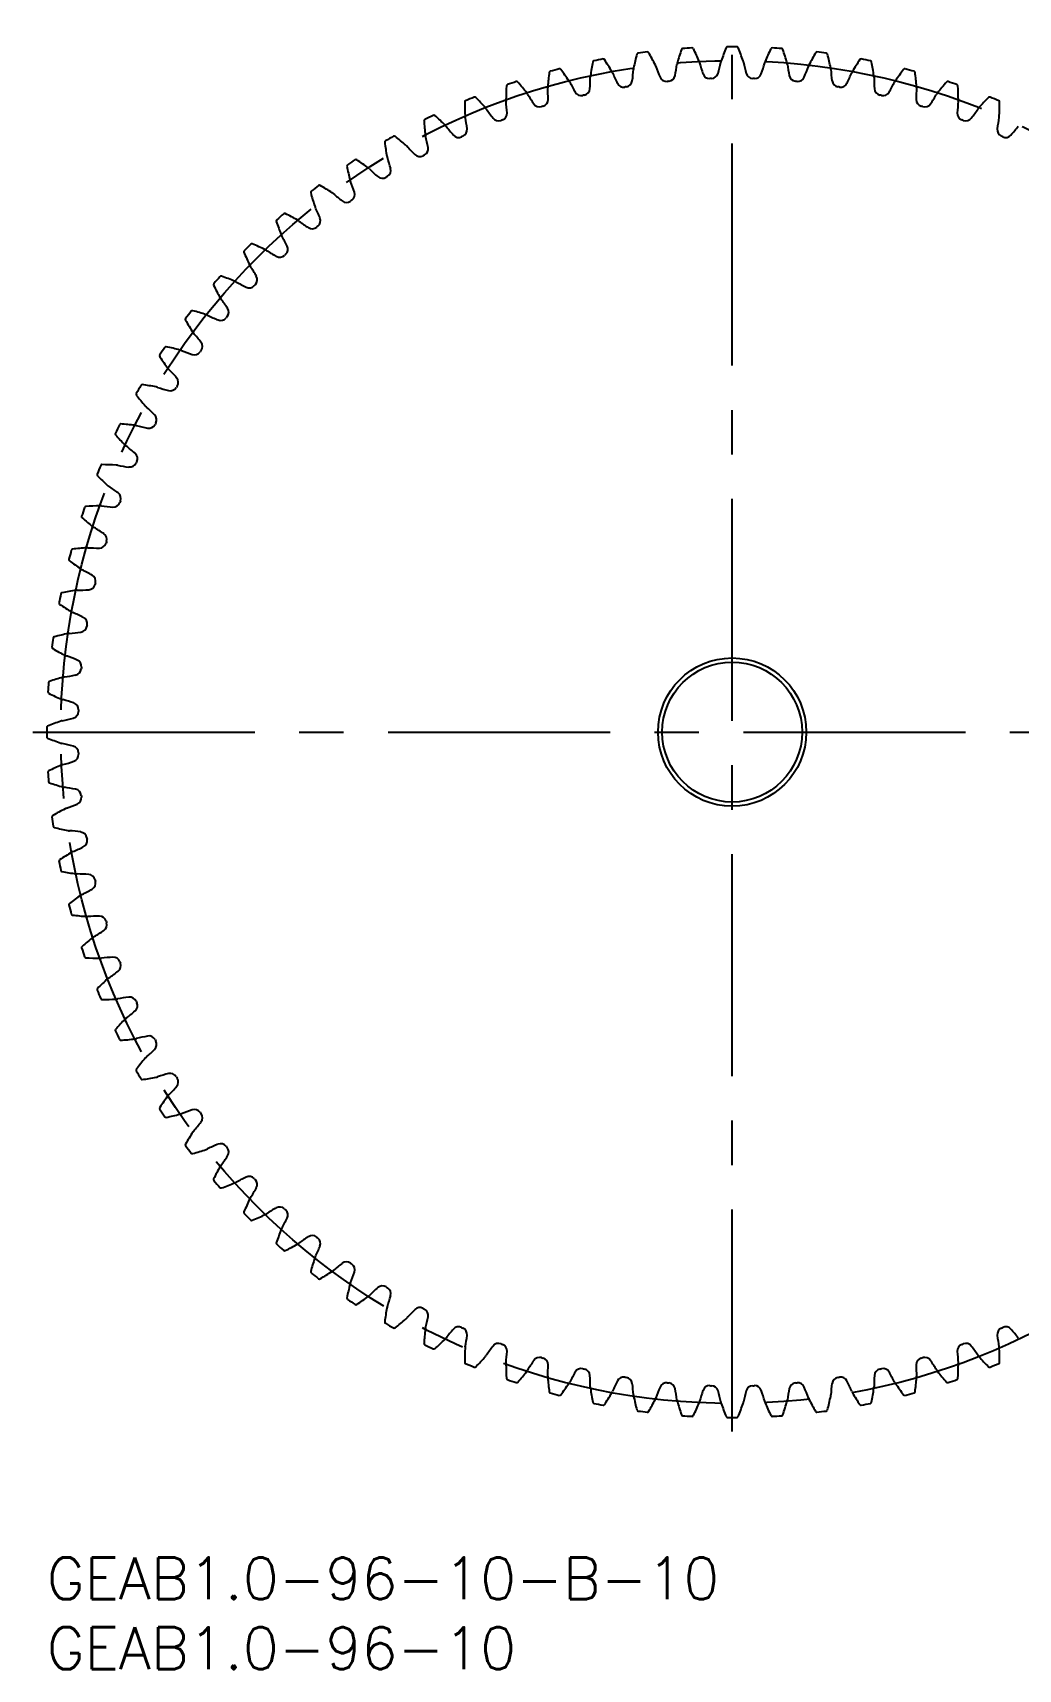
# Model space of a CAD drawing. Extents: x -1 to 139, y -8 to 109.
# Drawn here: x -1 to 69.5, y -8 to 109 of the extents above; entities that cross this region are included whole.
import ezdxf

# ---------------------------------------------------------------- set-up
doc = ezdxf.new("R2010")
doc.units = 0
doc.header["$LTSCALE"] = 0.5
doc.linetypes.add('CENTER', pattern=[50.8, 31.75, -6.35, 6.35, -6.35])
for name, color, linetype in [('MSM_CENTER', 1, 'CENTER'), ('MSM_CONTINUOUS', 7, 'CONTINUOUS'), ('MSM_PART_NUMBER', 7, 'CONTINUOUS')]:
    doc.layers.add(name, color=color, linetype=linetype)
doc.styles.get("Standard").update_dxf_attribs({"font": 'txt.shx', "height": 2, "bigfont": 'bigfont.shx'})

# ---------------------------------------------------------------- blocks, each defined once
blk = doc.blocks.new('*U3')
at = {"layer": 'MSM_PART_NUMBER'}
blk.add_text('GEAB1.0-96-10-B-10', height=3, dxfattribs=at).set_placement((0, -3))
blk = doc.blocks.new('*U4')
at = {"layer": 'MSM_PART_NUMBER'}
blk.add_text('GEAB1.0-96-10', height=3, dxfattribs=at).set_placement((0, -8))

msp = doc.modelspace()

# ---------------------------------------------------------------- linework, layer by layer
at = {"layer": 'MSM_CENTER'}
for p, q in [((49, 9), (49, 109)), ((-1, 59), (99, 59))]:
    msp.add_line(p, q, dxfattribs=at)
msp.add_circle((49, 59), 48, dxfattribs=at)
at = {"layer": 'MSM_CONTINUOUS'}
for radius in [5.3, 5]:
    msp.add_circle((49, 59), radius, dxfattribs=at)
for centre, radius, start, end in [((60.51, 102.61), 16, 161.0696, 164.6875), ((45.47, 107.77), 0.1, 94.1404, 161.0697), ((49, 59), 49, 93.3596, 94.1404), ((46.13, 107.82), 0.1, 26.4304, 93.3596), ((31.9, 100.74), 16, 22.8125, 26.4304), ((63.34, 101.77), 16, 157.3196, 160.9375), ((48.67, 107.9), 0.1, 90.391, 157.3197), ((49, 59), 49, 89.6096, 90.3904), ((49.33, 107.9), 0.1, 22.6804, 89.6096), ((34.66, 101.77), 16, 19.0625, 22.6804), ((66.1, 100.74), 16, 153.5696, 157.1875), ((51.87, 107.82), 0.1, 86.6404, 153.5696), ((49, 59), 49, 85.8596, 86.6404), ((52.53, 107.77), 0.1, 18.9304, 85.8596), ((37.49, 102.61), 16, 15.3125, 18.9304), ((54.72, 103.74), 16, 168.5696, 172.1875), ((39.13, 106.89), 0.1, 101.641, 168.5697), ((49, 59), 49, 100.8596, 101.6404), ((39.79, 107.02), 0.1, 33.9304, 100.8596), ((26.59, 98.15), 16, 30.3125, 33.9304), ((42.77, 106.31), 0.831, 168.4374, 175.6555), ((57.63, 103.27), 16, 164.8196, 168.4375), ((42.29, 107.44), 0.1, 97.891, 164.8197), ((49, 59), 49, 97.1096, 97.8904), ((42.95, 107.52), 0.1, 30.1804, 97.1096), ((29.2, 99.53), 16, 26.5625, 30.1804), ((42.77, 106.31), 0.831, 19.3445, 26.5626), ((57.49, 111.48), 14.77, 199.3444, 202.5184), ((30.43, 108.82), 14.77, 348.7316, 351.9056), ((45.88, 106.62), 0.831, 164.6874, 171.9055), ((45.88, 106.62), 0.831, 15.5945, 22.8126), ((60.9, 110.81), 14.77, 195.5944, 198.7684), ((33.73, 109.92), 14.77, 344.9816, 348.1556), ((49, 106.72), 0.831, 160.9374, 168.1555), ((49, 106.72), 0.831, 11.8445, 19.0626), ((64.27, 109.92), 14.77, 191.8444, 195.0184), ((37.1, 110.81), 14.77, 341.2316, 344.4056), ((52.12, 106.62), 0.831, 157.1874, 164.4055), ((52.12, 106.62), 0.831, 8.0945, 15.3126), ((67.57, 108.82), 14.77, 188.0944, 191.2684), ((40.51, 111.48), 14.77, 337.4816, 340.6556), ((55.23, 106.31), 0.831, 153.4374, 160.6555), ((68.8, 99.53), 16, 149.8196, 153.4375), ((55.05, 107.52), 0.1, 82.8904, 149.8196), ((49, 59), 49, 82.1096, 82.8904), ((55.71, 107.44), 0.1, 15.1804, 82.1096), ((40.37, 103.27), 16, 11.5625, 15.1804), ((55.23, 106.31), 0.831, 4.3445, 11.5626), ((71.41, 98.15), 16, 146.0696, 149.6875), ((58.21, 107.02), 0.1, 79.1404, 146.0696), ((49, 59), 49, 78.3596, 79.1404), ((58.87, 106.89), 0.1, 11.4304, 78.3596), ((43.28, 103.74), 16, 7.8125, 11.4304), ((49, 59), 49, 108.3596, 109.1404), ((33.6, 105.41), 0.1, 41.4304, 108.3596), ((21.68, 94.89), 16, 37.8125, 41.4304), ((51.78, 104.02), 16, 172.3196, 175.9375), ((36.02, 106.15), 0.1, 105.391, 172.3197), ((49, 59), 49, 104.6096, 105.3904), ((36.67, 106.32), 0.1, 37.6804, 104.6096), ((24.08, 96.6), 16, 34.0625, 37.6804), ((36.65, 105.1), 0.831, 26.8445, 34.0626), ((50.57, 112.14), 14.77, 206.8444, 210.0184), ((24.09, 105.97), 14.77, 356.2316, 359.4056), ((39.69, 105.81), 0.831, 172.1874, 179.4055), ((39.69, 105.81), 0.831, 23.0945, 30.3126), ((54.04, 111.92), 14.77, 203.0944, 206.2684), ((41.24, 105.61), 0.5, 206.2684, 279.4475), ((41.36, 105.63), 0.5, 279.3025, 352.4816), ((27.22, 107.5), 14.77, 352.4816, 355.6556), ((44.31, 106.02), 0.5, 202.5184, 275.6975), ((49, 59), 46.75, 95.5525, 95.6975), ((44.43, 106.03), 0.5, 275.5524, 348.7316), ((47.39, 106.22), 0.5, 198.7684, 271.9475), ((49, 59), 46.75, 91.8025, 91.9475), ((47.51, 106.23), 0.5, 271.8025, 344.9816), ((50.49, 106.23), 0.5, 195.0184, 268.1975), ((49, 59), 46.75, 88.0525, 88.1975), ((50.61, 106.22), 0.5, 268.0525, 341.2316), ((53.57, 106.03), 0.5, 191.2684, 264.4475), ((49, 59), 46.75, 84.3025, 84.4475), ((53.69, 106.02), 0.5, 264.3025, 337.4816), ((70.78, 107.5), 14.77, 184.3444, 187.5184), ((56.64, 105.63), 0.5, 187.5184, 260.6975), ((56.76, 105.61), 0.5, 260.5525, 333.7316), ((43.96, 111.92), 14.77, 333.7316, 336.9056), ((58.31, 105.81), 0.831, 149.6874, 156.9055), ((58.31, 105.81), 0.831, 0.5945, 7.8126), ((73.91, 105.97), 14.77, 180.5944, 183.7684), ((47.43, 112.14), 14.77, 329.9816, 333.1556), ((61.35, 105.1), 0.831, 145.9374, 153.1555), ((73.92, 96.6), 16, 142.3196, 145.9375), ((61.33, 106.32), 0.1, 75.3904, 142.3196), ((49, 59), 49, 74.6096, 75.3904), ((61.98, 106.15), 0.1, 7.6804, 74.6096), ((46.22, 104.02), 16, 4.0625, 7.6804), ((76.32, 94.89), 16, 138.5696, 142.1875), ((64.4, 105.41), 0.1, 71.6404, 138.5696), ((49, 59), 49, 70.8596, 71.6404), ((29.98, 104.05), 0.1, 112.891, 179.8196), ((49, 59), 49, 112.1096, 112.8904), ((30.6, 104.3), 0.1, 45.1804, 112.1096), ((19.39, 93.03), 16, 41.5625, 45.1804), ((48.83, 104.11), 16, 176.0696, 179.6875), ((33.66, 104.19), 0.831, 179.6874, 186.9055), ((32.97, 105.2), 0.1, 109.141, 176.0696), ((33.66, 104.19), 0.831, 30.5945, 37.8126), ((47.09, 112.13), 14.77, 210.5944, 213.7684), ((35.34, 104.23), 0.5, 286.8024, 359.9816), ((36.65, 105.1), 0.831, 175.9374, 183.1555), ((21.07, 104.24), 14.77, 359.9816, 3.1556), ((38.21, 105), 0.5, 210.0184, 283.1975), ((49, 59), 46.75, 103.0525, 103.1975), ((38.33, 105.03), 0.5, 283.0524, 356.2316), ((49, 59), 46.75, 99.3025, 99.4475), ((49, 59), 46.75, 80.5525, 80.6975), ((59.67, 105.03), 0.5, 183.7684, 256.9475), ((49, 59), 46.75, 76.8025, 76.9475), ((59.79, 105), 0.5, 256.8025, 329.9816), ((76.93, 104.24), 14.77, 176.8444, 180.0184), ((62.66, 104.23), 0.5, 180.0184, 253.1975), ((61.35, 105.1), 0.831, 356.8445, 4.0626), ((50.91, 112.13), 14.77, 326.2316, 329.4056), ((64.34, 104.19), 0.831, 142.1874, 149.4055), ((65.03, 105.2), 0.1, 3.9304, 70.8596), ((49.17, 104.11), 16, 0.3125, 3.9304), ((64.34, 104.19), 0.831, 353.0945, 0.3126), ((78.61, 93.03), 16, 134.8196, 138.4375), ((67.4, 104.3), 0.1, 67.8904, 134.8196), ((49, 59), 49, 67.1096, 67.8904), ((68.02, 104.05), 0.1, 0.1804, 67.1096), ((49, 59), 49, 115.8596, 116.6404), ((27.67, 103), 0.1, 48.9304, 115.8596), ((17.23, 91.02), 16, 45.3125, 48.9304), ((45.88, 104), 16, 179.8196, 183.4375), ((30.74, 103.09), 0.831, 183.4374, 190.6555), ((30.74, 103.09), 0.831, 34.3445, 41.5626), ((43.62, 111.89), 14.77, 214.3444, 217.5184), ((32.41, 103.24), 0.5, 290.5524, 3.7316), ((18.17, 102.31), 14.77, 3.7316, 6.9056), ((35.23, 104.2), 0.5, 213.7684, 286.9475), ((49, 59), 46.75, 106.8025, 106.9475), ((49, 59), 46.75, 73.0525, 73.1975), ((62.77, 104.2), 0.5, 253.0525, 326.2316), ((79.83, 102.31), 14.77, 173.0944, 176.2684), ((65.59, 103.24), 0.5, 176.2684, 249.4475), ((54.38, 111.89), 14.77, 322.4816, 325.6556), ((67.26, 103.09), 0.831, 138.4374, 145.6555), ((67.26, 103.09), 0.831, 349.3445, 356.5626), ((52.12, 104), 16, 356.5625, 0.1804), ((27.07, 102.71), 0.1, 116.641, 183.5696), ((42.94, 103.7), 16, 183.5696, 187.1875), ((27.89, 101.8), 0.831, 38.0945, 45.3126), ((40.17, 111.43), 14.77, 218.0944, 221.2684), ((29.55, 102.06), 0.5, 294.3024, 7.4816), ((15.41, 100.21), 14.77, 7.4816, 10.6556), ((32.3, 103.2), 0.5, 217.5184, 290.6975), ((49, 59), 46.75, 110.5525, 110.6975), ((49, 59), 46.75, 69.3025, 69.4475), ((65.7, 103.2), 0.5, 249.3025, 322.4816), ((82.59, 100.21), 14.77, 169.3444, 172.5184), ((68.45, 102.06), 0.5, 172.5184, 245.6975), ((57.83, 111.43), 14.77, 318.7316, 321.9056), ((24.26, 101.18), 0.1, 120.391, 187.3196), ((40.03, 103.21), 16, 187.3196, 190.9375), ((49, 59), 49, 119.6096, 120.3904), ((24.84, 101.51), 0.1, 52.6804, 119.6096), ((15.2, 88.87), 16, 49.0625, 52.6804), ((25.14, 100.33), 0.831, 41.8445, 49.0626), ((36.76, 110.74), 14.77, 221.8444, 225.0184), ((26.78, 100.7), 0.5, 298.0524, 11.2316), ((27.89, 101.8), 0.831, 187.1874, 194.4055), ((12.78, 97.92), 14.77, 11.2316, 14.4056), ((29.45, 102.01), 0.5, 221.2684, 294.4475), ((49, 59), 46.75, 114.3025, 114.4475), ((49, 59), 46.75, 65.5525, 65.6975), ((68.55, 102.01), 0.5, 245.5525, 318.7316), ((21.56, 99.47), 0.1, 124.1404, 191.0696), ((37.16, 102.53), 16, 191.0696, 194.6875), ((49, 59), 49, 123.3596, 124.1404), ((22.11, 99.84), 0.1, 56.4304, 123.3596), ((13.32, 86.59), 16, 52.8125, 56.4304), ((25.14, 100.33), 0.831, 190.9374, 198.1555), ((10.32, 95.47), 14.77, 14.9816, 18.1556), ((26.67, 100.64), 0.5, 225.0184, 298.1975), ((49, 59), 46.75, 118.0525, 118.1975), ((22.49, 98.68), 0.831, 194.6874, 201.9055), ((8.01, 92.86), 14.77, 18.7316, 21.9056), ((22.49, 98.68), 0.831, 45.5945, 52.8126), ((33.4, 109.82), 14.77, 225.5944, 228.7684), ((24, 99.09), 0.5, 228.7684, 301.9475), ((49, 59), 46.75, 121.8025, 121.9475), ((24.1, 99.16), 0.5, 301.8024, 14.9816), ((18.97, 97.59), 0.1, 127.8904, 194.8196), ((34.34, 101.66), 16, 194.8196, 198.4375), ((49, 59), 49, 127.1096, 127.8904), ((19.5, 98), 0.1, 60.1804, 127.1096), ((11.59, 84.2), 16, 56.5625, 60.1804), ((19.95, 96.86), 0.831, 49.3445, 56.5626), ((30.11, 108.7), 14.77, 229.3444, 232.5184), ((21.53, 97.44), 0.5, 305.5524, 18.7316), ((49, 59), 49, 130.8596, 131.6404), ((17.01, 95.98), 0.1, 63.9304, 130.8596), ((10.02, 81.7), 16, 60.3125, 63.9304), ((19.95, 96.86), 0.831, 198.4374, 205.6555), ((5.89, 90.11), 14.77, 22.4816, 25.6556), ((21.43, 97.37), 0.5, 232.5184, 305.6975), ((49, 59), 46.75, 125.5525, 125.6975), ((16.51, 95.54), 0.1, 131.6404, 198.5697), ((31.58, 100.61), 16, 198.5696, 202.1875), ((17.53, 94.88), 0.831, 53.0945, 60.3126), ((26.9, 107.35), 14.77, 233.0944, 236.2684), ((18.98, 95.49), 0.5, 236.2684, 309.4475), ((49, 59), 46.75, 129.3025, 129.4475), ((19.07, 95.56), 0.5, 309.3024, 22.4816), ((49, 59), 49, 134.6096, 135.3904), ((14.66, 93.81), 0.1, 67.6804, 134.6096), ((8.62, 79.1), 16, 64.0625, 67.6804), ((17.53, 94.88), 0.831, 202.1874, 209.4055), ((3.94, 87.22), 14.77, 26.2316, 29.4056), ((16.74, 93.53), 0.5, 313.0524, 26.2316), ((14.19, 93.34), 0.1, 135.3904, 202.3197), ((28.9, 99.38), 16, 202.3196, 205.9375), ((15.26, 92.74), 0.831, 56.8445, 64.0626), ((23.79, 105.8), 14.77, 236.8444, 240.0184), ((16.66, 93.45), 0.5, 240.0184, 313.1975), ((49, 59), 46.75, 133.0525, 133.1975), ((49, 59), 49, 138.3596, 139.1404), ((12.46, 91.49), 0.1, 71.4304, 138.3596), ((7.39, 76.42), 16, 67.8125, 71.4304), ((15.26, 92.74), 0.831, 205.9374, 213.1555), ((2.2, 84.21), 14.77, 29.9816, 33.1556), ((14.55, 91.34), 0.5, 316.8024, 29.9816), ((12.02, 90.99), 0.1, 139.1404, 206.0697), ((26.3, 97.98), 16, 206.0696, 209.6875), ((13.12, 90.47), 0.831, 60.5945, 67.8126), ((20.78, 104.06), 14.77, 240.5944, 243.7684), ((14.47, 91.26), 0.5, 243.7684, 316.9475), ((49, 59), 46.75, 136.8025, 136.9475), ((49, 59), 49, 142.1096, 142.8904), ((10.41, 89.03), 0.1, 75.1804, 142.1096), ((6.34, 73.66), 16, 71.5625, 75.1804), ((13.12, 90.47), 0.831, 209.6874, 216.9055), ((0.65, 81.1), 14.77, 33.7316, 36.9056), ((12.51, 89.02), 0.5, 320.5524, 33.7316), ((10, 88.5), 0.1, 142.8904, 209.8197), ((23.8, 96.41), 16, 209.8196, 213.4375), ((11.14, 88.05), 0.831, 64.3445, 71.5626), ((17.89, 102.11), 14.77, 244.3444, 247.5184), ((12.44, 88.93), 0.5, 247.5184, 320.6975), ((49, 59), 46.75, 140.5525, 140.6975), ((11.14, 88.05), 0.831, 213.4374, 220.6555), ((-0.7, 77.89), 14.77, 37.4816, 40.6556), ((10.63, 86.57), 0.5, 324.3024, 37.4816), ((8.16, 85.89), 0.1, 146.6404, 213.5697), ((49, 59), 49, 145.8596, 146.6404), ((21.41, 94.68), 16, 213.5696, 217.1875), ((8.53, 86.44), 0.1, 78.9304, 145.8596), ((5.47, 70.84), 16, 75.3125, 78.9304), ((9.32, 85.51), 0.831, 68.0945, 75.3126), ((15.14, 99.99), 14.77, 248.0944, 251.2684), ((10.56, 86.47), 0.5, 251.2684, 324.4475), ((49, 59), 46.75, 144.3025, 144.4475), ((9.32, 85.51), 0.831, 217.1874, 224.4055), ((-1.82, 74.6), 14.77, 41.2316, 44.4056), ((8.91, 84), 0.5, 328.0524, 41.2316), ((6.49, 83.16), 0.1, 150.3904, 217.3197), ((49, 59), 49, 149.6096, 150.3904), ((19.13, 92.8), 16, 217.3196, 220.9375), ((6.82, 83.74), 0.1, 82.6804, 149.6096), ((4.79, 67.97), 16, 79.0625, 82.6804), ((7.67, 82.86), 0.831, 71.8445, 79.0626), ((12.53, 97.68), 14.77, 251.8444, 255.0184), ((8.84, 83.9), 0.5, 255.0184, 328.1975), ((49, 59), 46.75, 148.0525, 148.1975), ((7.67, 82.86), 0.831, 220.9374, 228.1555), ((-2.74, 71.24), 14.77, 44.9816, 48.1556), ((49, 59), 49, 153.3596, 154.1404), ((5.29, 80.93), 0.1, 86.4304, 153.3596), ((4.3, 65.06), 16, 82.8125, 86.4304), ((6.2, 80.11), 0.831, 75.5945, 82.8126), ((10.08, 95.22), 14.77, 255.5944, 258.7684), ((7.3, 81.22), 0.5, 258.7684, 331.9475), ((7.36, 81.33), 0.5, 331.8024, 44.9816), ((49, 59), 46.75, 151.8025, 151.9475), ((5, 80.33), 0.1, 154.1404, 221.0697), ((16.98, 90.77), 16, 221.0696, 224.6875), ((6.2, 80.11), 0.831, 224.6874, 231.9055), ((-3.43, 67.83), 14.77, 48.7316, 51.9056), ((5.99, 78.55), 0.5, 335.5524, 48.7316), ((49, 59), 49, 157.1096, 157.8904), ((3.7, 77.4), 0.1, 157.8904, 224.8197), ((14.97, 88.61), 16, 224.8196, 228.4375), ((3.95, 78.02), 0.1, 90.1804, 157.1096), ((4, 62.12), 16, 86.5625, 90.1804), ((4.91, 77.26), 0.831, 79.3445, 86.5626), ((7.79, 92.59), 14.77, 259.3444, 262.5184), ((5.94, 78.45), 0.5, 262.5184, 335.6975), ((49, 59), 46.75, 155.5525, 155.6975), ((4.91, 77.26), 0.831, 228.4374, 235.6555), ((-3.89, 64.38), 14.77, 52.4816, 55.6556), ((4.8, 75.7), 0.5, 339.3024, 52.4816), ((49, 59), 49, 160.8596, 161.6404), ((2.8, 75.03), 0.1, 93.9304, 160.8596), ((3.89, 59.17), 16, 90.3125, 93.9304), ((3.81, 74.34), 0.831, 83.0945, 90.3126), ((5.69, 89.83), 14.77, 263.0944, 266.2684), ((4.76, 75.59), 0.5, 266.2684, 339.4475), ((49, 59), 46.75, 159.3025, 159.4475), ((2.59, 74.4), 0.1, 161.6404, 228.5697), ((13.11, 86.32), 16, 228.5696, 232.1875), ((3.81, 74.34), 0.831, 232.1874, 239.4055), ((-4.13, 60.91), 14.77, 56.2316, 59.4056), ((3.8, 72.77), 0.5, 343.0524, 56.2316), ((49, 59), 46.75, 163.0525, 163.1975), ((49, 59), 49, 164.6096, 165.3904), ((1.85, 71.98), 0.1, 97.6804, 164.6096), ((3.98, 56.22), 16, 94.0625, 97.6804), ((2.9, 71.35), 0.831, 86.8445, 94.0626), ((3.76, 86.93), 14.77, 266.8444, 270.0184), ((3.77, 72.66), 0.5, 270.0184, 343.1975), ((1.68, 71.33), 0.1, 165.3904, 232.3197), ((11.4, 83.92), 16, 232.3196, 235.9375), ((2.9, 71.35), 0.831, 235.9374, 243.1555), ((-4.14, 57.43), 14.77, 59.9816, 63.1556), ((3, 69.79), 0.5, 346.8024, 59.9816), ((4.26, 53.28), 16, 97.8125, 101.4304), ((2.19, 68.31), 0.831, 90.5945, 97.8126), ((2.03, 83.91), 14.77, 270.5944, 273.7684), ((2.97, 69.67), 0.5, 273.7684, 346.9475), ((49, 59), 46.75, 166.8025, 166.9475), ((49, 59), 49, 168.3596, 169.1404), ((0.98, 68.21), 0.1, 169.1404, 236.0697), ((9.85, 81.41), 16, 236.0696, 239.6875), ((1.11, 68.87), 0.1, 101.4304, 168.3596), ((2.19, 68.31), 0.831, 239.6874, 246.9055), ((-3.92, 53.96), 14.77, 63.7316, 66.9056), ((2.39, 66.76), 0.5, 350.5524, 63.7316), ((49, 59), 49, 172.1096, 172.8904), ((0.56, 65.71), 0.1, 105.1804, 172.1096), ((4.73, 50.37), 16, 101.5625, 105.1804), ((1.69, 65.23), 0.831, 94.3445, 101.5626), ((0.5, 80.78), 14.77, 274.3444, 277.5184), ((2.37, 66.64), 0.5, 277.5184, 350.6975), ((49, 59), 46.75, 170.5525, 170.6975), ((0.48, 65.05), 0.1, 172.8904, 239.8197), ((8.47, 78.8), 16, 239.8196, 243.4375), ((1.69, 65.23), 0.831, 243.4374, 250.6555), ((-3.48, 50.51), 14.77, 67.4816, 70.6556), ((1.97, 63.57), 0.5, 281.2684, 354.4475), ((1.98, 63.69), 0.5, 354.3024, 67.4816), ((49, 59), 46.75, 174.3025, 174.4475), ((49, 59), 49, 175.8596, 176.6404), ((0.23, 62.53), 0.1, 108.9304, 175.8596), ((5.39, 47.49), 16, 105.3125, 108.9304), ((1.38, 62.12), 0.831, 98.0945, 105.3126), ((-0.82, 77.57), 14.77, 278.0944, 281.2684), ((0.18, 61.87), 0.1, 176.6404, 243.5697), ((7.26, 76.1), 16, 243.5696, 247.1875), ((1.38, 62.12), 0.831, 247.1874, 254.4055), ((-2.81, 47.1), 14.77, 71.2316, 74.4056), ((1.78, 60.61), 0.5, 358.0524, 71.2316), ((6.23, 44.66), 16, 109.0625, 112.6804), ((1.28, 59), 0.831, 101.8445, 109.0626), ((-1.92, 74.27), 14.77, 281.8444, 285.0184), ((1.77, 60.49), 0.5, 285.0184, 358.1975), ((49, 59), 46.75, 178.0525, 178.1975), ((0.1, 59.33), 0.1, 112.6804, 179.6096), ((49, 59), 49, 179.6096, 180.3904), ((0.1, 58.67), 0.1, 180.3904, 247.3197), ((6.23, 73.34), 16, 247.3196, 250.9375), ((1.28, 59), 0.831, 250.9374, 258.1555), ((-1.92, 43.73), 14.77, 74.9816, 78.1556), ((1.77, 57.51), 0.5, 1.8024, 74.9816), ((1.78, 57.39), 0.5, 288.7684, 1.9475), ((49, 59), 46.75, 181.8025, 181.9475), ((0.18, 56.13), 0.1, 116.4304, 183.3596), ((7.26, 41.9), 16, 112.8125, 116.4304), ((1.38, 55.88), 0.831, 105.5945, 112.8126), ((-2.81, 70.9), 14.77, 285.5944, 288.7684), ((49, 59), 49, 183.3596, 184.1404), ((0.23, 55.47), 0.1, 184.1404, 251.0697), ((5.39, 70.51), 16, 251.0696, 254.6875), ((1.38, 55.88), 0.831, 254.6874, 261.9055), ((-0.82, 40.43), 14.77, 78.7316, 81.9056), ((-3.48, 67.49), 14.77, 289.3444, 292.5184), ((1.97, 54.43), 0.5, 5.5524, 78.7316), ((1.98, 54.31), 0.5, 292.5184, 5.6975), ((49, 59), 46.75, 185.5525, 185.6975), ((0.48, 52.95), 0.1, 120.1804, 187.1096), ((49, 59), 49, 187.1096, 187.8904), ((8.47, 39.2), 16, 116.5625, 120.1804), ((1.69, 52.77), 0.831, 109.3445, 116.5626), ((0.56, 52.29), 0.1, 187.8904, 254.8197), ((4.73, 67.63), 16, 254.8196, 258.4375), ((1.69, 52.77), 0.831, 258.4374, 265.6555), ((0.5, 37.22), 14.77, 82.4816, 85.6556), ((2.37, 51.36), 0.5, 9.3024, 82.4816), ((9.85, 36.59), 16, 120.3125, 123.9304), ((2.19, 49.69), 0.831, 113.0945, 120.3126), ((-3.92, 64.04), 14.77, 293.0944, 296.2684), ((2.39, 51.24), 0.5, 296.2684, 9.4475), ((49, 59), 46.75, 189.3025, 189.4475), ((0.98, 49.79), 0.1, 123.9304, 190.8596), ((49, 59), 49, 190.8596, 191.6404), ((1.11, 49.13), 0.1, 191.641, 258.5697), ((4.26, 64.72), 16, 258.5696, 262.1875), ((2.19, 49.69), 0.831, 262.1874, 269.4055), ((2.03, 34.09), 14.77, 86.2316, 89.4056), ((2.97, 48.33), 0.5, 13.0524, 86.2316), ((3, 48.21), 0.5, 300.0184, 13.1975), ((49, 59), 46.75, 193.0525, 193.1975), ((11.4, 34.08), 16, 124.0625, 127.6804), ((2.9, 46.65), 0.831, 116.8445, 124.0626), ((-4.14, 60.57), 14.77, 296.8444, 300.0184), ((1.68, 46.67), 0.1, 127.6804, 194.6096), ((49, 59), 49, 194.6096, 195.3904), ((1.85, 46.02), 0.1, 195.391, 262.3197), ((3.98, 61.78), 16, 262.3196, 265.9375), ((2.9, 46.65), 0.831, 265.9374, 273.1555), ((3.76, 31.07), 14.77, 89.9816, 93.1556), ((3.77, 45.34), 0.5, 16.8024, 89.9816), ((-4.13, 57.09), 14.77, 300.5944, 303.7684), ((3.8, 45.23), 0.5, 303.7684, 16.9475), ((49, 59), 46.75, 196.8025, 196.9475), ((2.59, 43.6), 0.1, 131.4304, 198.3596), ((49, 59), 49, 198.3596, 199.1404), ((13.11, 31.68), 16, 127.8125, 131.4304), ((3.81, 43.66), 0.831, 120.5945, 127.8126), ((2.8, 42.97), 0.1, 199.141, 266.0697), ((3.89, 58.83), 16, 266.0696, 269.6875), ((3.81, 43.66), 0.831, 269.6874, 276.9055), ((5.69, 28.17), 14.77, 93.7316, 96.9056), ((4.76, 42.41), 0.5, 20.5524, 93.7316), ((4.8, 42.3), 0.5, 307.5184, 20.6975), ((49, 59), 46.75, 200.5525, 200.6975), ((14.97, 29.39), 16, 131.5625, 135.1804), ((4.91, 40.74), 0.831, 124.3445, 131.5626), ((-3.89, 53.62), 14.77, 304.3444, 307.5184), ((3.7, 40.6), 0.1, 135.1804, 202.1096), ((49, 59), 49, 202.1096, 202.8904), ((3.95, 39.98), 0.1, 202.891, 269.8197), ((4, 55.88), 16, 269.8196, 273.4375), ((4.91, 40.74), 0.831, 273.4374, 280.6555), ((7.79, 25.41), 14.77, 97.4816, 100.6556), ((5.94, 39.55), 0.5, 24.3024, 97.4816), ((-3.43, 50.17), 14.77, 308.0944, 311.2684), ((5.99, 39.45), 0.5, 311.2684, 24.4475), ((49, 59), 46.75, 204.3025, 204.4475), ((5, 37.67), 0.1, 138.9304, 205.8596), ((49, 59), 49, 205.8596, 206.6404), ((16.98, 27.23), 16, 135.3125, 138.9304), ((6.2, 37.89), 0.831, 128.0945, 135.3126), ((5.29, 37.07), 0.1, 206.641, 273.5697), ((4.3, 52.94), 16, 273.5696, 277.1875), ((6.2, 37.89), 0.831, 277.1874, 284.4055), ((10.08, 22.78), 14.77, 101.2316, 104.4056), ((-2.74, 46.76), 14.77, 311.8444, 315.0184), ((7.3, 36.78), 0.5, 28.0524, 101.2316), ((7.36, 36.67), 0.5, 315.0184, 28.1975), ((49, 59), 46.75, 208.0525, 208.1975), ((19.13, 25.2), 16, 139.0625, 142.6804), ((7.67, 35.14), 0.831, 131.8445, 139.0626), ((6.49, 34.84), 0.1, 142.6804, 209.6096), ((49, 59), 49, 209.6096, 210.3904), ((6.82, 34.26), 0.1, 210.391, 277.3197), ((4.79, 50.03), 16, 277.3196, 280.9375), ((7.67, 35.14), 0.831, 280.9374, 288.1555), ((12.53, 20.32), 14.77, 104.9816, 108.1556), ((8.84, 34.1), 0.5, 31.8024, 104.9816), ((49, 59), 46.75, 211.8025, 211.9475), ((8.91, 34), 0.5, 318.7684, 31.9475), ((21.41, 23.32), 16, 142.8125, 146.4304), ((9.32, 32.49), 0.831, 135.5945, 142.8126), ((-1.82, 43.4), 14.77, 315.5944, 318.7684), ((8.16, 32.11), 0.1, 146.4304, 213.3596), ((49, 59), 49, 213.3596, 214.1404), ((5.47, 47.16), 16, 281.0696, 284.6875), ((9.32, 32.49), 0.831, 284.6874, 291.9055), ((15.14, 18.01), 14.77, 108.7316, 111.9056), ((10.56, 31.53), 0.5, 35.5524, 108.7316), ((49, 59), 46.75, 215.5525, 215.6975), ((10.63, 31.43), 0.5, 322.5184, 35.6975), ((8.53, 31.56), 0.1, 214.1404, 281.0697), ((11.14, 29.95), 0.831, 139.3445, 146.5626), ((-0.7, 40.11), 14.77, 319.3444, 322.5184), ((10, 29.5), 0.1, 150.1804, 217.1096), ((23.8, 21.59), 16, 146.5625, 150.1804), ((49, 59), 49, 217.1096, 217.8904), ((17.89, 15.89), 14.77, 112.4816, 115.6556), ((12.44, 29.07), 0.5, 39.3024, 112.4816), ((49, 59), 46.75, 219.3025, 219.4475), ((12.51, 28.98), 0.5, 326.2684, 39.4475), ((10.41, 28.97), 0.1, 217.891, 284.8197), ((6.34, 44.34), 16, 284.8196, 288.4375), ((11.14, 29.95), 0.831, 288.4374, 295.6555), ((0.65, 36.9), 14.77, 323.0944, 326.2684), ((12.02, 27.01), 0.1, 153.9304, 220.8596), ((26.3, 20.02), 16, 150.3125, 153.9304), ((49, 59), 49, 220.8596, 221.6404), ((13.12, 27.53), 0.831, 143.0945, 150.3126), ((20.78, 13.94), 14.77, 116.2316, 119.4056), ((14.47, 26.74), 0.5, 43.0524, 116.2316), ((49, 59), 46.75, 223.0525, 223.1975), ((14.55, 26.66), 0.5, 330.0184, 43.1975), ((12.46, 26.51), 0.1, 221.641, 288.5697), ((7.39, 41.58), 16, 288.5696, 292.1875), ((13.12, 27.53), 0.831, 292.1874, 299.4055), ((2.2, 33.79), 14.77, 326.8444, 330.0184), ((14.19, 24.66), 0.1, 157.6804, 224.6096), ((28.9, 18.62), 16, 154.0625, 157.6804), ((49, 59), 49, 224.6096, 225.3904), ((15.26, 25.26), 0.831, 146.8445, 154.0626), ((23.79, 12.2), 14.77, 119.9816, 123.1556), ((16.66, 24.55), 0.5, 46.8024, 119.9816), ((49, 59), 46.75, 226.8025, 226.9475), ((16.74, 24.47), 0.5, 333.7684, 46.9475), ((14.66, 24.19), 0.1, 225.3904, 292.3197), ((8.62, 38.9), 16, 292.3196, 295.9375), ((15.26, 25.26), 0.831, 295.9374, 303.1555), ((31.58, 17.39), 16, 157.8125, 161.4304), ((17.53, 23.12), 0.831, 150.5945, 157.8126), ((3.94, 30.78), 14.77, 330.5944, 333.7684), ((16.51, 22.46), 0.1, 161.4304, 228.3596), ((49, 59), 49, 228.3596, 229.1404), ((10.02, 36.3), 16, 296.0696, 299.6875), ((17.53, 23.12), 0.831, 299.6874, 306.9055), ((26.9, 10.65), 14.77, 123.7316, 126.9056), ((18.98, 22.51), 0.5, 50.5524, 123.7316), ((5.89, 27.89), 14.77, 334.3444, 337.5184), ((49, 59), 46.75, 230.5525, 230.6975), ((19.07, 22.44), 0.5, 337.5184, 50.6975), ((17.01, 22.02), 0.1, 229.1404, 296.0697), ((34.34, 16.34), 16, 161.5625, 165.1804), ((19.95, 21.14), 0.831, 154.3445, 161.5626), ((21.43, 20.63), 0.5, 54.3024, 127.4816), ((18.97, 20.41), 0.1, 165.1804, 232.1096), ((49, 59), 49, 232.1096, 232.8904), ((19.5, 20), 0.1, 232.8904, 299.8197), ((11.59, 33.8), 16, 299.8196, 303.4375), ((19.95, 21.14), 0.831, 303.4374, 310.6555), ((30.11, 9.3), 14.77, 127.4816, 130.6556), ((49, 59), 46.75, 234.3025, 234.4475), ((8.01, 25.14), 14.77, 338.0944, 341.2684), ((21.53, 20.56), 0.5, 341.2684, 54.4475), ((37.16, 15.47), 16, 165.3125, 168.9304), ((22.49, 19.32), 0.831, 158.0945, 165.3126), ((22.49, 19.32), 0.831, 307.1874, 314.4055), ((33.4, 8.18), 14.77, 131.2316, 134.4056), ((24, 18.91), 0.5, 58.0524, 131.2316), ((49, 59), 46.75, 238.0525, 238.1975), ((24.1, 18.84), 0.5, 345.0184, 58.1975), ((21.56, 18.53), 0.1, 168.9304, 235.8596), ((49, 59), 49, 235.8596, 236.6404), ((22.11, 18.16), 0.1, 236.6404, 303.5697), ((13.32, 31.41), 16, 303.5696, 307.1875), ((40.03, 14.79), 16, 169.0625, 172.6804), ((25.14, 17.67), 0.831, 161.8445, 169.0626), ((10.32, 22.53), 14.77, 341.8444, 345.0184), ((36.76, 7.26), 14.77, 134.9816, 138.1556), ((26.67, 17.36), 0.5, 61.8024, 134.9816), ((49, 59), 46.75, 241.8025, 241.9475), ((26.78, 17.3), 0.5, 348.7684, 61.9475), ((24.26, 16.82), 0.1, 172.6804, 239.6096), ((49, 59), 49, 239.6096, 240.3904), ((24.84, 16.49), 0.1, 240.391, 307.3197), ((15.2, 29.13), 16, 307.3196, 310.9375), ((25.14, 17.67), 0.831, 310.9374, 318.1555), ((27.89, 16.2), 0.831, 165.5945, 172.8126), ((12.78, 20.08), 14.77, 345.5944, 348.7684), ((29.45, 15.99), 0.5, 65.5524, 138.7316), ((49, 59), 46.75, 245.5525, 245.6975), ((29.55, 15.94), 0.5, 352.5184, 65.6975), ((68.45, 15.94), 0.5, 114.3025, 187.4816), ((49, 59), 46.75, 294.3025, 294.4475), ((68.55, 15.99), 0.5, 41.2684, 114.4475), ((42.94, 14.3), 16, 172.8125, 176.4304), ((27.07, 15.29), 0.1, 176.4304, 243.3596), ((17.23, 26.98), 16, 311.0696, 314.6875), ((27.89, 16.2), 0.831, 314.6874, 321.9055), ((40.17, 6.57), 14.77, 138.7316, 141.9056), ((15.41, 17.79), 14.77, 349.3444, 352.5184), ((32.3, 14.8), 0.5, 69.3025, 142.4816), ((49, 59), 46.75, 249.3025, 249.4475), ((32.41, 14.76), 0.5, 356.2684, 69.4475), ((65.59, 14.76), 0.5, 110.5525, 183.7316), ((49, 59), 46.75, 290.5525, 290.6975), ((65.7, 14.8), 0.5, 37.5184, 110.6975), ((82.59, 17.79), 14.77, 187.4816, 190.6556), ((57.83, 6.57), 14.77, 38.0944, 41.2684), ((49, 59), 49, 243.3596, 244.1404), ((27.67, 15), 0.1, 244.1404, 311.0697), ((45.88, 14), 16, 176.5625, 180.1804), ((30.74, 14.91), 0.831, 169.3445, 176.5626), ((19.39, 24.97), 16, 314.8196, 318.4375), ((30.74, 14.91), 0.831, 318.4374, 325.6555), ((43.62, 6.11), 14.77, 142.4816, 145.6556), ((18.17, 15.69), 14.77, 353.0944, 356.2684), ((47.09, 5.87), 14.77, 146.2316, 149.4056), ((35.23, 13.8), 0.5, 73.0525, 146.2316), ((49, 59), 46.75, 253.0525, 253.1975), ((35.34, 13.77), 0.5, 0.0184, 73.1975), ((62.66, 13.77), 0.5, 106.8025, 179.9816), ((49, 59), 46.75, 286.8025, 286.9475), ((62.77, 13.8), 0.5, 33.7684, 106.9475), ((50.91, 5.87), 14.77, 30.5944, 33.7684), ((79.83, 15.69), 14.77, 183.7316, 186.9056), ((54.38, 6.11), 14.77, 34.3444, 37.5184), ((67.26, 14.91), 0.831, 214.3445, 221.5626), ((78.61, 24.97), 16, 221.5625, 225.1804), ((67.26, 14.91), 0.831, 3.4374, 10.6555), ((52.12, 14), 16, 359.8196, 3.4375), ((29.98, 13.95), 0.1, 180.1804, 247.1096), ((49, 59), 49, 247.1096, 247.8904), ((30.6, 13.7), 0.1, 247.8904, 314.8197), ((33.66, 13.81), 0.831, 173.0945, 180.3126), ((48.83, 13.89), 16, 180.3125, 183.9304), ((21.68, 23.11), 16, 318.5696, 322.1875), ((33.66, 13.81), 0.831, 322.1874, 329.4055), ((21.07, 13.76), 14.77, 356.8444, 0.0184), ((36.65, 12.9), 0.831, 176.8445, 184.0626), ((50.57, 5.86), 14.77, 149.9816, 153.1556), ((38.21, 13), 0.5, 76.8025, 149.9816), ((49, 59), 46.75, 256.8025, 256.9475), ((38.33, 12.97), 0.5, 3.7684, 76.9475), ((24.09, 12.03), 14.77, 0.5944, 3.7684), ((41.24, 12.39), 0.5, 80.5525, 153.7316), ((49, 59), 46.75, 260.5525, 260.6975), ((49, 59), 46.75, 279.3025, 279.4475), ((56.76, 12.39), 0.5, 26.2684, 99.4475), ((73.91, 12.03), 14.77, 176.2316, 179.4056), ((59.67, 12.97), 0.5, 103.0525, 176.2316), ((49, 59), 46.75, 283.0525, 283.1975), ((59.79, 13), 0.5, 30.0184, 103.1975), ((47.43, 5.86), 14.77, 26.8444, 30.0184), ((76.93, 13.76), 14.77, 179.9816, 183.1556), ((61.35, 12.9), 0.831, 355.9374, 3.1555), ((64.34, 13.81), 0.831, 210.5945, 217.8126), ((76.32, 23.11), 16, 217.8125, 221.4304), ((49.17, 13.89), 16, 356.0696, 359.6875), ((64.34, 13.81), 0.831, 359.6874, 6.9055), ((67.4, 13.7), 0.1, 225.1804, 292.1096), ((49, 59), 49, 292.1096, 292.8904), ((68.02, 13.95), 0.1, 292.8904, 359.8197), ((32.97, 12.8), 0.1, 183.9304, 250.8596), ((49, 59), 49, 250.8596, 251.6404), ((33.6, 12.59), 0.1, 251.6404, 318.5697), ((51.78, 13.98), 16, 184.0625, 187.6804), ((36.02, 11.85), 0.1, 187.6804, 254.6096), ((49, 59), 49, 254.6096, 255.3904), ((24.08, 21.4), 16, 322.3196, 325.9375), ((36.65, 12.9), 0.831, 325.9374, 333.1555), ((39.69, 12.19), 0.831, 180.5945, 187.8126), ((54.72, 14.26), 16, 187.8125, 191.4304), ((26.59, 19.85), 16, 326.0696, 329.6875), ((39.69, 12.19), 0.831, 329.6874, 336.9055), ((54.04, 6.08), 14.77, 153.7316, 156.9056), ((41.36, 12.37), 0.5, 7.5184, 80.6975), ((27.22, 10.5), 14.77, 4.3444, 7.5184), ((57.49, 6.52), 14.77, 157.4816, 160.6556), ((44.31, 11.98), 0.5, 84.3025, 157.4816), ((49, 59), 46.75, 264.3025, 264.4475), ((44.43, 11.97), 0.5, 11.2684, 84.4475), ((30.43, 9.18), 14.77, 8.0944, 11.2684), ((60.9, 7.19), 14.77, 161.2316, 164.4056), ((47.39, 11.78), 0.5, 88.0525, 161.2316), ((49, 59), 46.75, 268.0525, 268.1975), ((47.51, 11.77), 0.5, 15.0184, 88.1975), ((33.73, 8.08), 14.77, 11.8444, 15.0184), ((64.27, 8.08), 14.77, 164.9816, 168.1556), ((50.49, 11.77), 0.5, 91.8025, 164.9816), ((49, 59), 46.75, 271.8025, 271.9475), ((50.61, 11.78), 0.5, 18.7684, 91.9475), ((37.1, 7.19), 14.77, 15.5944, 18.7684), ((67.57, 9.18), 14.77, 168.7316, 171.9056), ((53.57, 11.97), 0.5, 95.5525, 168.7316), ((49, 59), 46.75, 275.5525, 275.6975), ((53.69, 11.98), 0.5, 22.5184, 95.6975), ((40.51, 6.52), 14.77, 19.3444, 22.5184), ((70.78, 10.5), 14.77, 172.4816, 175.6556), ((56.64, 12.37), 0.5, 99.3025, 172.4816), ((43.96, 6.08), 14.77, 23.0944, 26.2684), ((58.31, 12.19), 0.831, 203.0945, 210.3126), ((71.41, 19.85), 16, 210.3125, 213.9304), ((43.28, 14.26), 16, 348.5696, 352.1875), ((58.31, 12.19), 0.831, 352.1874, 359.4055), ((61.35, 12.9), 0.831, 206.8445, 214.0626), ((73.92, 21.4), 16, 214.0625, 217.6804), ((49, 59), 49, 284.6096, 285.3904), ((61.98, 11.85), 0.1, 285.391, 352.3197), ((46.22, 13.98), 16, 352.3196, 355.9375), ((64.4, 12.59), 0.1, 221.4304, 288.3596), ((49, 59), 49, 288.3596, 289.1404), ((65.03, 12.8), 0.1, 289.1404, 356.0697), ((36.67, 11.68), 0.1, 255.3904, 322.3197), ((39.13, 11.11), 0.1, 191.4304, 258.3596), ((49, 59), 49, 258.3596, 259.1404), ((39.79, 10.98), 0.1, 259.1404, 326.0697), ((42.77, 11.69), 0.831, 184.3445, 191.5626), ((57.63, 14.73), 16, 191.5625, 195.1804), ((42.29, 10.56), 0.1, 195.1804, 262.1096), ((29.2, 18.47), 16, 329.8196, 333.4375), ((42.77, 11.69), 0.831, 333.4374, 340.6555), ((45.88, 11.38), 0.831, 188.0945, 195.3126), ((60.51, 15.39), 16, 195.3125, 198.9304), ((31.9, 17.26), 16, 333.5696, 337.1875), ((45.88, 11.38), 0.831, 337.1874, 344.4055), ((49, 11.28), 0.831, 191.8445, 199.0626), ((63.34, 16.23), 16, 199.0625, 202.6804), ((34.66, 16.23), 16, 337.3196, 340.9375), ((49, 11.28), 0.831, 340.9374, 348.1555), ((52.12, 11.38), 0.831, 195.5945, 202.8126), ((66.1, 17.26), 16, 202.8125, 206.4304), ((37.49, 15.39), 16, 341.0696, 344.6875), ((52.12, 11.38), 0.831, 344.6874, 351.9055), ((55.23, 11.69), 0.831, 199.3445, 206.5626), ((68.8, 18.47), 16, 206.5625, 210.1804), ((55.71, 10.56), 0.1, 277.891, 344.8197), ((40.37, 14.73), 16, 344.8196, 348.4375), ((55.23, 11.69), 0.831, 348.4374, 355.6555), ((58.21, 10.98), 0.1, 213.9304, 280.8596), ((49, 59), 49, 280.8596, 281.6404), ((58.87, 11.11), 0.1, 281.641, 348.5697), ((61.33, 11.68), 0.1, 217.6804, 284.6096), ((49, 59), 49, 262.1096, 262.8904), ((42.95, 10.48), 0.1, 262.8904, 329.8197), ((45.47, 10.23), 0.1, 198.9304, 265.8596), ((49, 59), 49, 265.8596, 266.6404), ((46.13, 10.18), 0.1, 266.6404, 333.5697), ((48.67, 10.1), 0.1, 202.6804, 269.6096), ((49, 59), 49, 269.6096, 270.3904), ((49.33, 10.1), 0.1, 270.3904, 337.3197), ((51.87, 10.18), 0.1, 206.4304, 273.3596), ((49, 59), 49, 273.3596, 274.1404), ((52.53, 10.23), 0.1, 274.1404, 341.0697), ((55.05, 10.48), 0.1, 210.1804, 277.1096), ((49, 59), 49, 277.1096, 277.8904)]:
    msp.add_arc(centre, radius, start, end, dxfattribs=at)

# ---------------------------------------------------------------- block references
for name in ['*U3', '*U4']:
    msp.add_blockref(name, (0, 0), dxfattribs=at)

doc.saveas('drawing.dxf')
